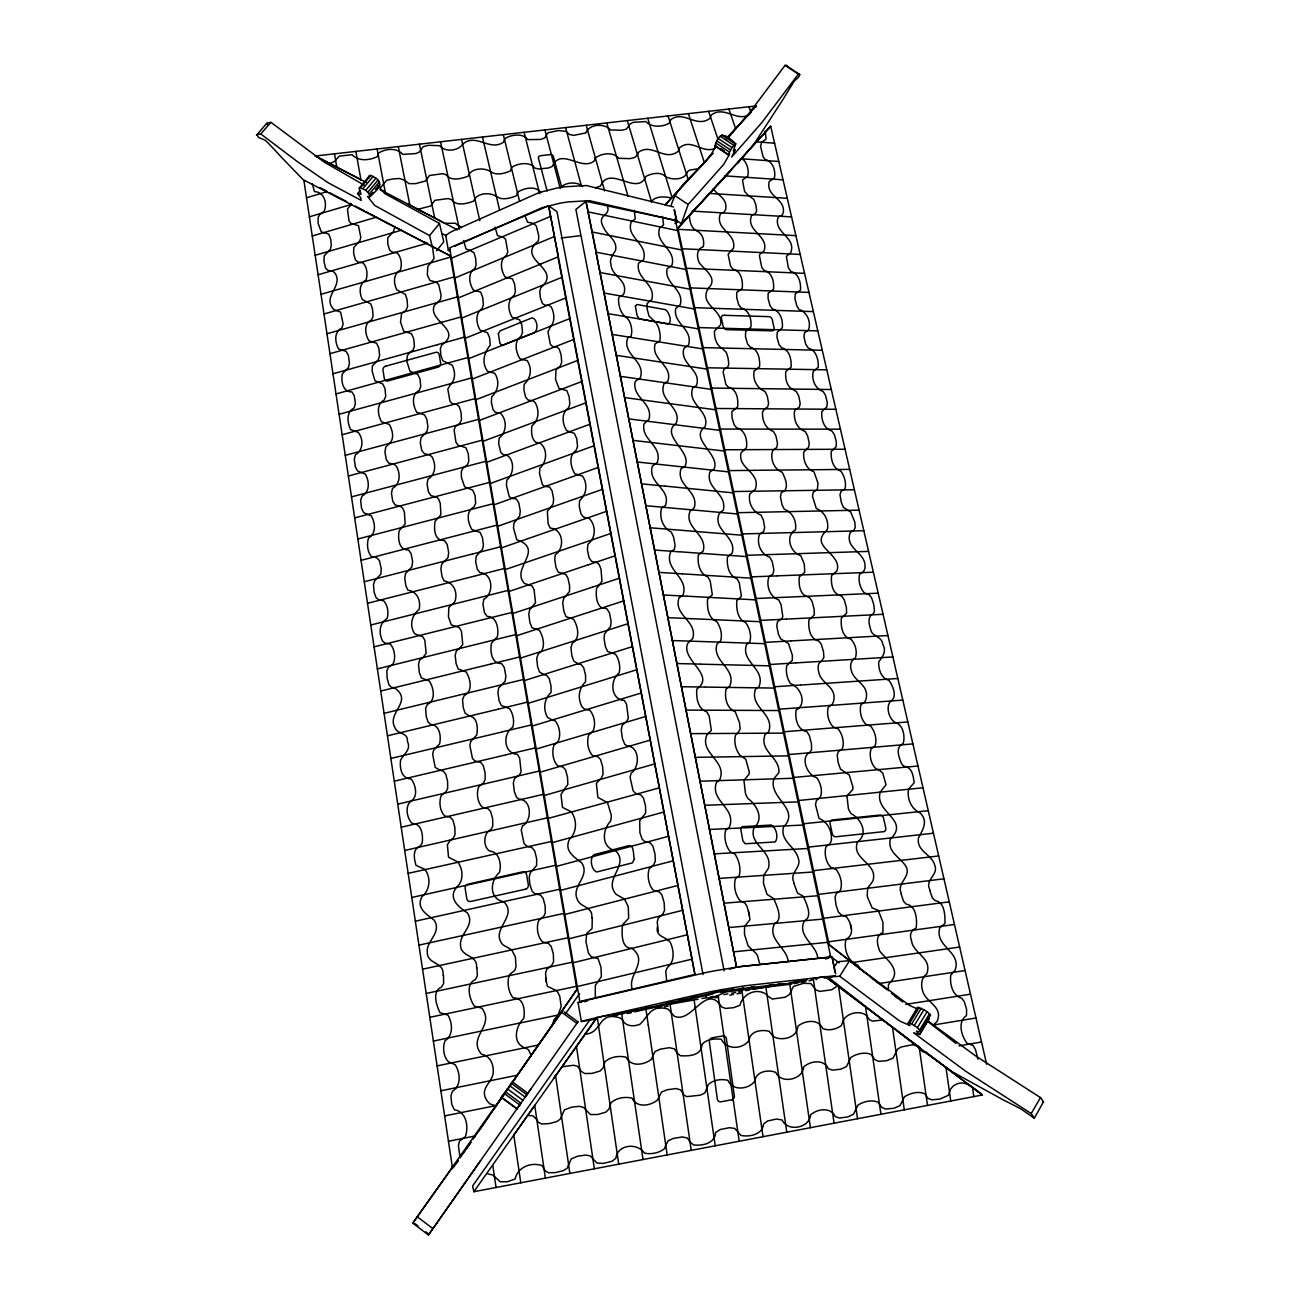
<?xml version="1.0" encoding="UTF-8"?>
<svg xmlns="http://www.w3.org/2000/svg" width="1300" height="1300" viewBox="0 0 1300 1300"><rect width="100%" height="100%" fill="white"/><g stroke="black" fill="none" stroke-linecap="round" stroke-linejoin="round"><path stroke-width="1.5" d="M924.17 1051.651L952.494 1071.931L1003.048 1099.8A237.64 40.333 32.2 0 1 1020.906 1108.916L1034.345 1118.227L1043.543 1101.701L1040.455 1097.557L975.374 1055.746L927.745 1020.792M689.406 215.361C689.634 221.227 691.048 228.572 697.044 231.059C702.731 233.529 704.697 241.215 703.235 246.74C696.508 249.08 696.524 256.506 699.124 262.551C704.291 269.799 718.933 278.281 708.11 288.551C698.49 305.451 723.678 309.27 720.574 324.87L714.48 331.094C714.122 337.431 716.235 344.955 721.923 348.416M369.005 177.645L369.59 175.549L370.858 175.435C384.589 181.48 380.786 187.249 369.769 196.787L367.477 196.479L374.692 205.465L429.552 235.592L432.575 247.877M440.863 1090.797L517.433 1075.181L552.793 1024.189L553.865 1019.947L557.472 1015.706M651.349 202.085C654.534 195.748 665.421 196.381 671.515 198.088L712.887 153.319M517.514 192.871L517.822 192.043C524.03 188.061 535.844 185.38 540.914 192.611M394.908 226.85L393.396 231.66L387.741 237.9L387.806 244.124L389.642 250.136L392.178 252.135L395.135 252.493M665.746 1145.154L664.495 1148.648C659.067 1153.068 651.219 1154.546 644.426 1153.132C637.406 1142.505 617.63 1144.244 615.875 1158.203L612.137 1161.225L603.476 1163.403L597.041 1163.078L590.265 1155.928L585.861 1155.066L577.736 1156.171L571.188 1158.95L567.076 1168.326L563.209 1170.666L555.457 1172.6L548.454 1172.746L545.269 1170.926L542.116 1165.645C531.148 1161.81 517.644 1167.091 515.141 1178.97L507.455 1181.716L500.207 1181.781L492.895 1175.086L487.435 1173.721M810.42 1127.701L796.526 1031.062L798.216 1025.944C805.334 1020.337 818.496 1018.664 822.689 1028.479C828.636 1031.128 836.225 1029.372 841.344 1025.602L843.424 1020.273M701.155 1048.629L702.244 1044.209C706.908 1038.96 714.805 1038.505 721.321 1039.301C726.391 1050.091 742.544 1049.555 749.109 1040.325M652.762 1055.795L651.56 1059.175C644.312 1065.057 630.744 1067.284 626.145 1057.209C619.125 1055.486 610.496 1056.737 605.053 1061.743L604.126 1064.05M517.514 192.904L516.327 195.796C510.429 198.218 501.849 200.72 496.372 196.349M604.142 1064.164L603.07 1067.983L599.999 1071.054L592.036 1073.41L584.724 1073.524L581.376 1071.476L577.639 1066.39L573.755 1065.253L563.192 1066.634L561.779 1067.072L553.946 1078.269A5.574 5.379 -49.3 0 0 554.938 1076.904A6.256 6.045 -49.3 0 0 555.441 1075.523L555.523 1075.344M749.109 1040.26C749.97 1030.932 761.898 1029.259 769.21 1031.339L772.947 1036.197M652.746 1055.73L655.233 1051.424L660.449 1049.116L669.386 1047.719L674.391 1048.84L677.105 1052.854M750.457 113.36L750.75 112.336L726.424 138.678M665.746 1145.105L668.249 1140.734L673.465 1138.394L682.419 1136.947L687.391 1138.053L690.04 1142.034M560.251 188.029C564.59 182.162 577.281 181.139 582.579 186.518M383.662 183.755L381.306 186.81L378.414 187.623M701.171 1048.694C697.954 1056.104 687.408 1056.104 680.436 1055.73L677.105 1052.903M637.488 154.716L638.56 152.197C651.999 142.529 664.365 161.915 678.096 151.418L679.64 147.729C691.762 137.751 702.244 154.18 715.114 148.33M671.288 205.091C678.161 180.781 705.445 169.097 715.601 146.218M796.559 1031.193C792.854 1038.765 779.626 1040.894 772.964 1036.263M674.716 219.196L681.395 223.714L688.139 204.49L723.71 164.401L729.024 155.188L729.56 154.131L728.309 154.846L714.87 145.86C719.42 132.324 723.629 132.161 735.751 143.812L733.298 150.898L735.296 149.549L731.673 157.024L761.914 122.476L798.753 73.645C802.084 76.521 793.504 79.983 792.577 83.834A194.984 30.534 -57.4 0 0 782.795 99.759L754.617 143.146L737.457 163.638M383.646 183.674L386.831 180.213L393.266 178.88L399.717 178.506L404.966 180.44M595.384 157.95L594.197 160.94C581.409 171.632 560.69 146.803 552.305 166.465L548.275 168.025L538.541 168.968L534.95 168.123L532.561 165.653M843.408 1020.159C847.226 1012.749 860.811 1009.986 866.856 1015.901M735.751 143.812L731.916 147.615L728.309 154.846M637.504 154.781L634.822 157.414L630.175 158.632L618.719 158.308C613.291 151.418 601.51 153.351 595.367 157.918M304.639 181.252L280.849 156.65A206.668 65.097 41.7 0 0 267.849 142.74L265.005 140.091L258.537 137.442L256.848 134.615L260.78 133.949L297.993 162.077L328.283 182.829L361.221 200.395L360.734 197.763L357.565 193.602L361.124 194.35L359.011 188.386L369.59 175.549M256.457 135.33L266.971 123.029L270.936 122.314L324.301 162.175L364.13 185.104M369.769 196.787L369.281 193.976L365.771 190.271L359.515 187.541M1034.345 1118.227L1031.225 1113.564L1040.455 1097.557M986.651 1064.278L770.705 126.263L694.801 209.414A5.671 4.306 43.6 0 1 694.2 210.064L692.169 211.12L791.57 216.905M1031.225 1113.564L966.03 1071.476L913.575 1032.785L919.799 1034.491L916.419 1031.209L920.936 1031.631L917.41 1027.65L927.062 1011.79L923.943 1009.678L917.524 1007.256L907.904 1023.441L910.016 1025.602L899.779 1021.053L839.751 976.267L827.938 977.031L893.896 1028.56M919.864 1029.632L929.484 1013.773L927.062 1011.79M920.888 1030.9L930.508 1015.04L929.484 1013.773M919.523 1034.475L928.996 1018.209M919.799 1034.491L929.321 1018.566M915.184 1013.074L917.101 1009.921M907.904 1023.441L909.61 1023.133L919.246 1007.321M909.61 1023.133L911.641 1024.026L921.278 1008.182M917.41 1027.65L914.29 1025.538L923.943 1009.678M837.639 985.79L831.691 989.771L819.796 991.396L816.01 990.031L810.956 983.58L803.449 983.304L793.439 986.424L789.49 994.435L785.265 997.197L772.151 999.066L767.569 995.93M839.751 976.267L849.534 960.667L909.366 1005.388L917.231 1008.865M517.952 339.137C514.459 344.971 516.523 352.983 519.724 358.524L522.291 359.548M834.356 966.826L837.574 961.724L849.534 960.667M431.86 1230.141L428.448 1235L412.783 1223.17L562.721 1010.701M517.384 1108.217L516.88 1108.932L501.312 1097.395L503.067 1094.86M564.249 1011.806L577.931 1021.833L576.875 1023.392L561.405 1012.034M503.961 1093.788L501.312 1097.395M516.88 1108.932L519.464 1105.244M456.186 1163.5L458.136 1160.672M552.793 1024.189L576.956 989.365L450.352 255.889L424.889 242.515A5.753 5.005 -41.2 0 1 424.011 242.092L365.852 211.624M453.733 1167.059L458.331 1160.413M464.1 1152.109L471.006 1142.148L466.619 1148.469M474.468 1137.159L491.741 1112.247M494.032 1108.932L576.956 989.365M565.776 1013.464L579.605 993.525M464.441 1151.589L460.102 1157.845L458.413 1145.836L459.42 1141.189L465.368 1136.59C468.861 1126.97 466.554 1111.5 454.317 1109.778L451.718 1104.171L450.938 1095.819L452.384 1091.334C461.549 1085.695 460.298 1072.825 455.227 1064.733L448.305 1061.71C443.365 1056.429 442.52 1047.54 444.957 1040.894C453.521 1035.271 452.579 1023.214 448.012 1015.154L440.017 1012.684C436.556 1005.696 431.616 991.347 441.512 987.041L443.641 983.483L443.479 974.967M473.119 1139.076L475.296 1135.956L448.451 1141.27M478.741 1130.984L489.109 1116.05M491.4 1112.735L496.015 1106.089A5.362 4.94 -84.8 0 0 495.527 1105.747L489.84 1103.862L487.077 1100.872C478.465 1087.71 493.188 1082.932 493.236 1071.704C493.626 1063.514 489.759 1055.746 481.52 1054.219C466.733 1037.01 495.462 1025.96 481.894 1008.215L474.37 1006.119C469.511 999.261 465.091 983.873 475.573 979.404L477.295 975.731L476.986 967.736M500.841 1099.118L496.421 1105.504L444.632 1115.904M503.051 1095.932L506.366 1091.155M508.593 1087.954L516.327 1076.79M527.231 1094.194L528.271 1092.715L525.753 1096.29L526.273 1095.559M428.448 1235L436.686 1223.267M527.589 1093.69L530.822 1089.043M436.962 1222.861L480.512 1160.689M577.931 1021.833L432.933 1228.614L417.202 1216.751M519.773 1104.805L518.846 1106.138L520.926 1103.196L505.212 1091.561M589.859 1019.85L472.615 1185.925L473.834 1191.726L982.329 1094.99L925.763 1052.074M513.776 1135.111L534.739 1105.406L545.399 1178.109M561.779 1067.072L597.285 1017.283L618.719 1164.166M473.834 1191.726L596.863 1017.347M453.05 1166.636L433.599 1193.871A253.662 1.82 -54.8 0 0 422.89 1208.837L412.783 1223.17M786.906 65.406L785.054 65.341L748.767 113.734L727.935 138.044M541.304 651.43C545.447 645.222 542.896 636.204 539.354 630.24L536.38 629.298M765.196 131.235L766.139 139.132L761.735 142.252L760.549 146.364L763.1 156.731L765.229 159.543C772.964 161.541 775.84 170.609 774.442 177.873L769.21 181.561C765.489 196.593 785.135 198.104 783.347 212.241L782.275 215.036L778.456 217.002L777.53 219.229C775.174 233.643 796.559 237.494 790.692 252.785L786.354 256.425L788.401 267.946L790.774 271.391C798.785 273.341 801.028 282.766 800.508 290.046L795.324 293.914L794.918 298.301L796.689 305.581L798.947 309.384C807.219 312.016 811.379 322.189 808.47 330.086L804.554 332.67L803.936 336.716L805.691 344.159L808.242 347.994C816.433 350.236 818.529 359.759 818.301 367.201L813.231 371.459C811.379 379.454 815.035 388.781 823.128 391.495L825.5 395.314L827.271 402.496L826.865 406.851L821.811 411.58C821.145 419.185 823.648 428.724 831.854 430.983L834.373 434.541L836.355 441.902L836.16 446.696L831.22 451.49C830.684 459.079 832.796 468.666 840.921 471.136C844.383 476.141 846.592 482.95 844.967 488.946L841.149 491.335L839.995 494.585L841.214 502.093L843.375 507.293L850.671 511.973L854.864 522.194L855.221 527.556L854.019 530.059L850.2 532.626C844.057 549.803 868.14 552.337 864.711 569.124L863.46 571.675L859.609 574.064C858.049 580.336 859.95 587.844 864.142 592.735L869.083 594.701L871.504 597.594L873.73 604.386L874.494 610.886L873.405 613.762C867.36 615.875 868.806 623.984 870.48 628.664C871.211 636.805 882.131 636.106 882.765 644.183C887.023 651.592 882.359 656.776 878.686 661.992C878.524 669.484 880.994 678.226 888.956 680.355C892.791 685.587 897.796 697.076 890.581 701.317C885.414 706.794 889.005 719.209 895.456 722.621C903.467 724.929 905.255 736.71 903.159 743.584C894.985 747.029 898.852 757.461 901.583 763.587A5.606 4.501 62 0 0 905.125 766.577C912.454 767.78 913.299 776.766 914.209 782.746L909.057 788.548M674.879 223.632L677.121 222.219L674.44 209.446M436.475 250.803L443.788 241.8L439.465 223.454L384.654 193.505L378.089 185.445M429.552 235.592L439.465 223.454M766.967 994.792C756.714 987.155 742.788 993.769 739.928 1005.29L733.428 1007.711L725.514 1008.426L721.581 1006.915C705.884 981.971 691.957 1024.465 674.212 1016.145L667.989 1009.028C650.374 1004.283 648.7 1016.324 639.941 1024.27C633.669 1026.854 625.43 1026.561 622.31 1019.671A7.524 7.264 -53.8 0 0 619.418 1017.786C597.903 1011.01 602.144 1033.061 585.796 1034.053A33.93 32.906 -52 0 1 585.033 1034.15M365.771 190.271L375.846 178.246M367.868 192.189L377.926 180.164M369.281 193.976L379.34 181.968M369.102 196.836L372.856 192.351M375.375 189.345L379.795 184.795M751.156 110.744L752.099 109.622M360.783 187.444L370.858 175.435M357.565 193.602L360.197 190.434M363.09 188.451L373.181 176.426M694.883 209.284L677.934 228.134L829.173 944.759L866.629 973.911M550.501 326.625L547.966 332.004L550.306 344.191L552.467 346.466L557.164 347.1L559.309 349.261L561.145 355.095L561.697 362.456L560.17 366.048L555.994 370.029L555.539 379.486L559.065 388.473L566.784 390.601L569.075 396.451L569.855 403.829L568.701 407.729C561.015 412.799 562.136 423.556 566.637 430.625L574.356 433.404L576.712 438.571L577.558 446.501L576.014 450.515C568.1 455.552 570.765 467.041 574.779 473.736L582.53 476.076C587.974 484.185 586.69 494.39 579.605 500.598L579.231 506.269L581.035 513.988L583.635 517.173L589.144 518.342C596.131 525.249 596.148 538.119 587.99 544.131L587.372 549.608L589.079 557.814L591.663 561.405L597.122 562.64L599.17 564.558L600.99 569.059L601.981 581.376L596.521 588.477C595.904 594.88 596.034 602.989 601.136 607.587L606.726 608.644L609.391 612.658L611.097 621.173L610.594 626.486L604.565 633.831L604.061 638.836L605.426 646.734L607.62 651.414L615.566 654.306C619.158 659.636 620.669 666.77 619.092 673.043C609.489 680.209 610.821 700.017 624.309 700.408L626.551 704.291L628.306 718.201L626.795 721.289L622.229 725.238L621.221 729.901L622.44 738.579L624.731 744.266L627.347 746.038C639.73 746.574 640.136 767.374 631.053 773.24L630.094 777.4L633.133 790.92L635.57 793.325L641.03 795.031L643.565 798.379L645.58 806.211L645.645 813.004L639.697 820.788L639.909 832.731L642.102 839.053L644.686 841.506L650.293 842.92L652.876 846.17L654.989 853.938L655.314 861.104L653.754 864.711L649.171 868.774C647.091 875.842 648.359 884.926 653.494 890.403L659.149 891.8L661.863 894.79L664.121 902.492L664.56 910.325L662.886 914.03L658.271 918.06L657.231 922.123L658.255 931.222M260.78 133.949L270.936 122.314M351.39 204.441L350.074 203.352M763.295 134.648L770.705 126.263L677.609 228.735M550.826 326.511C555.23 321.181 554.352 312.975 551.33 307.174L549.347 305.451L544.992 305.11L542.474 303.55L540.426 298.22L539.744 291.314L540.898 287.527C563.517 268.255 514.751 259.967 538.46 240.776L538.785 235.999L536.315 226.054L533.666 223.486L527.605 222.186L525.168 216.336M730.714 170.999L681.395 223.714M518.05 339.105L521.008 336.213L522.535 332.361L521.788 324.773L519.577 319.8L512.2 317.346C507.991 310.602 506.821 300.186 514.247 295.327L515.401 291.525L514.686 284.408L512.541 278.915L505.18 277.062C501.085 270.936 498.859 259.935 506.382 255.45L507.812 251.956L505.619 239.428L503.604 237.396L497.543 235.641L495.007 227.11M665.226 204.799L712.839 153.14M726.44 138.385L756.372 105.918L315.331 156L366.275 182.471M665.34 204.782L671.613 197.99M755.332 107.38L756.47 106.161M563.826 789.88L560.999 794.739L562.477 807.349L570.765 811.558A2.242 1.934 -80.7 0 1 571.22 811.785C577.346 819.878 576.956 832.423 569.384 839.459C563.81 851.208 574.616 857.171 581.766 862.94C590.59 876.362 571.155 886.015 577.233 899.194C579.719 907.335 592.296 906.327 591.858 916.305A16.656 14.414 -85.9 0 1 591.939 918.028M890.744 981.776C901.729 969.849 886.275 959.449 879.791 951.178C877.175 944.694 875.062 935.35 882.895 932.604L882.96 922.366L878.475 910.812A5.054 4.128 67.5 0 0 877.403 909.984L872.17 907.952L867.929 898.202A18.541 15.113 66.7 0 1 867.23 895.928L867.653 888.29L872.934 880.929A14.381 11.781 66 0 0 873.291 873.048C870.236 861.429 851.727 856.635 857.577 841.815C868.822 833.625 861.104 818.756 851.11 813.654A18.915 15.421 63.2 0 1 848.396 808.665L846.95 795.974L852.767 789.506L852.995 787.312L849.274 774.979L840.45 769.096L838.077 762.255L837.2 754.991L838.354 751.644L840.58 750.1M450.694 384.053L447.817 389.058L449.93 401.148L452.156 403.553L457.129 404.592L459.339 406.884L461.11 412.717L461.468 419.933L459.729 423.312L455.195 426.823L454.122 430.105L455.926 442.146L457.876 445.087L465.985 447.801L468.244 453.7L468.845 460.948L467.496 464.652L462.849 468.325L461.354 471.429L461.386 477.36L464.62 486.817L472.712 490.149L475.036 495.365L475.702 503.181L473.948 506.968C465.433 511.144 467.902 523.023 471.933 529.555L480.074 532.399L482.43 537.534L483.405 544.814L482.674 549.039L476.223 556.156L475.67 561.681L477.327 569.335L479.976 572.634C492.976 573.267 494.325 593.694 483.779 599.3L482.966 604.614L484.526 612.739L487.142 616.411C497.152 616.574 498.712 628.778 497.445 636.594L491.465 643.207C489.905 651.008 491.351 663.91 501.637 663.553L504.319 667.631L505.863 676.065L505.18 681.216L498.599 688.09L497.916 692.981L499.119 700.781L501.312 705.477L509.584 708.727C513.142 713.976 514.637 721.142 512.753 727.253C502.19 733.817 503.799 753.837 517.449 754.325L519.675 758.241L521.121 771.94L519.431 774.898L514.524 778.586L513.321 783.104L514.345 791.684L516.587 797.371L519.285 799.191C531.863 799.776 532.334 820.755 522.389 826.069L521.251 830.115L524.062 843.505L526.549 845.943L532.236 847.827L534.804 851.191L536.705 858.943L536.559 865.605L530.091 873.064L529.181 877.321L529.961 884.812L532.074 891.101L534.722 893.587L540.572 895.148L543.189 898.414L545.171 906.1L545.301 913.153L543.579 916.646L538.655 920.53C536.201 927.404 537.387 936.569 542.555 941.915L548.454 943.426L551.2 946.416L553.345 954.054L553.572 961.756L551.72 965.38L546.764 969.248L545.545 973.229L546.374 982.215M557.863 1015.381L561.21 1006.655L559.764 996.19L557.001 990.876L547.381 986.31L545.594 977.941M541.174 651.462L538.135 654.144L536.705 658.304L537.55 666.477L539.467 671.856L543.611 674.538M450.515 839.995L447.379 844.691L448.549 857.236L457.291 861.689A2.226 2.064 -69.2 0 1 457.779 861.932C463.174 869.05 464.035 881.498 456.365 887.429C447.606 898.625 459.274 907.562 467.448 912.958C475.556 925.6 459.014 933.644 460.574 945.474C460.688 956.751 476.824 954.947 476.58 966.127A16.608 15.389 -76 0 1 476.629 967.85M451.035 383.971C455.926 379.161 455.13 370.809 452.156 365.17L442.878 360.831L440.863 355.436L440.343 348.644L441.691 345.053C463.743 329.794 427.082 321.165 434.411 305.451L440.554 299.341L441.041 294.726L438.734 284.814L436.02 282.035L429.991 280.507L427.326 275.015L427.781 266.565L434.021 258.554L432.445 246.48M714.87 145.86L715.861 145.226M389.577 443.381C394.696 438.49 392.454 429.845 389.301 424.434L381.534 421.785C377.845 415.22 375.96 404.072 384.166 400.091L385.743 396.142L384.963 388.456L382.688 383.906L375.034 380.868L372.141 371.215L372.385 365.934L378.446 359.515L379.632 355.582L378.869 348.205L376.675 343.281L368.973 340.876C365.024 334.555 363.382 323.456 371.621 319.849L373.067 316.209L372.499 308.977L370.809 303.989L366.811 301.779M784.648 490.799C788.661 485.501 784.826 477.571 782.226 472.274C773.711 469.17 769.762 458.477 772.817 450.223L776.783 447.493L777.514 443.495L775.938 435.906L773.5 431.486C765.294 428.805 761.946 420.079 762.58 411.873L764.628 408.817M821.405 661.326L823.891 657.426L823.534 651.885L821.308 644.199L818.61 640.949C809.51 639.113 808.096 627.315 809.006 619.726L811.168 617.874M345.264 455.341L424.856 433.859L427.229 430.852L427.879 426.644L426.904 419.591L424.596 414.944L416.731 412.295C412.977 405.811 410.881 394.534 419.136 390.553L420.761 386.701L420.014 379.064L417.755 374.351L409.988 371.312L406.998 361.855L407.127 356.428L408.623 353.567L413.173 349.928L414.408 346.109L413.692 338.829L411.499 333.694L403.699 331.256L400.514 322.124L401.57 313.658L406.055 310.196L407.582 306.702L407.079 299.585L405.389 294.385L396.841 289.9C393.51 283.303 392.957 274.105 400.335 270.221C402.188 264.68 401.375 257.498 397.377 253.078L395.233 252.46M670.605 266.467L671.872 265.411C676.812 249.259 654.258 243.636 659.653 227.857L661.05 227.126M890.597 981.792L888.469 984.717L888.241 990.73M748.475 643.126L749.694 642.135C751.871 635.749 749.613 627.949 745.712 622.619L742.56 620.929M737.75 733.379L740.139 729.04L739.472 722.54L735.296 711.847C726.586 708.435 724.36 697.32 726.034 688.967L729.658 686.367C737.181 668.281 711.327 661.554 717.064 643.939L719.128 642.119M840.71 750.1L842.432 748.702C844.545 742.202 842.351 734.289 838.24 728.959L833.089 726.781C828.327 721.874 826.475 713.668 828.311 707.119L832.374 704.21L833.56 701.301C836.908 687.278 822.575 684.19 819.163 673.985C818.285 669.906 816.53 663.634 821.324 661.342M563.924 789.847L567.84 784.501L567.531 777.14L565.484 769.795L562.965 767.016L557.619 765.798C552.825 760.63 551.834 752.066 553.8 745.452L558.155 741.374C561.129 734.955 559.553 726.229 555.149 720.801L552.207 720.005M719.209 642.119L720.476 641.128C722.767 634.709 720.476 626.779 716.56 621.384C707.947 618.247 707.054 606.905 707.574 599.105L712.319 594.734L710.239 581.149L708.029 577.119C699.53 573.788 697.369 563.517 698.279 555.149L703.202 550.972C707.769 534.105 683.166 527.621 690.235 510.819L691.925 509.86M424.743 433.891L420.956 437.791L420.29 442.991L421.785 450.401L424.288 453.668L429.91 455.065L432.039 456.95C436.215 464.523 435.793 474.468 427.96 479.148L427.066 484.152L428.448 491.969L430.918 495.625L436.459 497.071L438.506 498.907L440.229 503.116L440.911 514.784L435.077 521.251C434.151 527.329 433.81 536.608 440.034 539.89M389.447 443.414L385.71 447.184L384.946 452.221L386.327 459.68L388.781 463.093L394.387 464.506L396.484 466.326C400.595 473.801 400.384 483.892 392.47 488.459L391.479 493.317L392.746 501.15L395.135 504.952L400.676 506.431L402.724 508.186L404.43 512.298L405.113 524.03L399.295 530.497C397.589 537.712 398.613 550.582 408.558 549.965L411.141 553.621L412.604 561.681L411.954 566.784L405.551 573.511L404.771 578.11L405.795 585.553L407.81 590.135C417.056 591.37 421.086 600.503 419.136 609.31C411.905 615.339 408.931 625.121 414.765 633.864L422.711 636.675L424.856 640.283L426.156 653.51L422.841 657.605M665.113 382.769L664.154 383.5C657.183 400.173 682.256 407.176 676.211 423.247C659.279 435.386 693.355 452.091 684.726 466.602L680.989 468.699C675.675 485.664 698.75 490.571 694.346 507.52L691.99 509.876M748.361 643.126L746.379 644.914C740.756 662.317 766.204 669.012 758.908 686.822L757.364 687.846M459.485 648.538L462.751 644.524L461.468 631.345L459.323 627.624L451.311 624.861L448.451 616.915L448.809 607.539L454.724 601.949C458.234 592.914 453.879 582.286 444.096 580.986L442.016 576.501L440.911 569.026L441.626 564.33L448.029 557.57L448.679 552.533L447.216 544.472L444.632 540.702L440.148 539.858M351.098 204.523L347.441 209.17L349.001 220.821L350.854 223.324L358.475 225.713L360.831 237.461L359.824 240.857L353.746 247.553L353.632 253.516L355.371 259.789L357.858 261.966L363.041 262.892C367.185 267.183 367.803 274.398 366.096 279.939C358.865 283.871 359.092 292.825 362.342 299.52L366.714 301.811M449.832 248.999L448.289 250.25L450.223 250.916M450.645 839.962L453.18 838.224L455.016 834.746L454.886 827.401L452.92 820.105L450.304 817.294L444.616 815.88C439.79 810.745 438.799 802.019 441.236 795.551L446.03 791.7L447.688 788.288L447.606 781.462L445.786 774.247L443.365 771.209L440.375 770.315M757.315 687.846L755.398 689.374C749.352 707.606 775.222 713.651 768.609 731.997L765.066 734.597C758.842 751.611 780.081 756.811 778.928 772.671L774.199 778.245A2.21 1.544 67.9 0 0 773.939 778.602C767.666 798.119 801.255 808.844 783.477 827.158C779.919 841.068 795.356 846.69 798.233 858.13C802.003 867.392 789.604 872.56 793.617 881.676A16.364 11.391 70.7 0 0 794.121 883.301M454.87 278.005L554.45 236.519M459.29 648.586L456.3 651.04L455.163 655.395L456.105 663.553L458.234 668.98L466.131 671.954C470.438 678.665 473.249 691.34 464.214 695.533L462.556 699.562L463.255 707.688L465.14 713.148L469.511 716.072M783.526 733.119L737.636 733.379L735.637 734.776C733.655 741.585 735.605 750.1 740.171 755.511L745.778 759.233L749.288 772.005L749.092 774.199L743.941 780.293L745.404 793.26A19.386 13.666 68 0 0 747.906 798.509C756.73 804.733 764.416 819.016 754.081 827.531C748.881 842.042 765.798 848.396 768.625 860.291A14.771 10.498 70.1 0 1 768.414 868.27L763.75 875.371L763.474 883.139A19.012 13.406 70.7 0 0 764.124 885.495L767.049 894.4L772.72 897.991A5.216 3.705 71.3 0 1 773.939 899.145C776.685 905.515 783.494 919.799 774.8 923.309C766.789 938.031 785.054 946.936 787.816 959.221A23.595 16.754 73.1 0 1 788.239 961.496M740.561 289.803L742.202 288.275C743.129 281.158 741.227 270.952 733.038 269.165L730.584 266.24L728.114 254.248L733.509 248.186C736.613 232.863 714.561 229.661 720.363 213.915L724.262 211.9L725.628 209.479C727.886 198.656 717.957 195.65 713.294 188.841M422.744 657.637L419.689 660.043L418.503 664.316L419.331 672.409L421.427 677.934L429.26 680.924C433.599 687.57 436.329 700.278 427.326 704.454L425.62 708.419L426.221 716.495L428.074 722.02L430.446 724.327C439.823 724.929 441.366 736.483 439.562 743.925L433.566 750.262L432.656 754.309L435.224 767.406L440.229 770.347M749.694 114.351C736.629 122.688 724.506 104.975 711.262 115.082L709.93 118.381C696.475 128.586 683.816 109.817 670.816 119.616L669.256 123.224C661.976 127.237 651.901 127.66 645.726 121.55L633.262 122.314L630.175 123.971L626.421 129.09L621.822 130.26L610.496 129.935C604.711 122.899 588.981 123.923 585.861 132.925L573.739 135.379L569.53 134.501L565.825 131.381L558.61 130.536L547.95 132.763L544.733 137.946L540.54 139.457L527.962 139.604L525.314 137.02M806.309 980.866L798.492 982.15M764.725 408.817L767.699 406.949L768.592 403.309L767.26 396.061L764.936 391.414C756.876 388.18 752.538 379.73 754.114 371.036L759.558 366.714C760.175 359.434 758.436 349.131 750.133 347.035L747.5 343.85L745.469 336.554L745.664 331.646L750.913 326.999C751.806 319.345 749.141 310.001 740.967 307.824L738.644 304.558L736.71 297.602L736.726 292.305L740.48 289.803M811.249 617.858L814.304 614.851L814.141 609.261L812.11 601.494L809.721 597.789L806.471 596.31M784.55 490.799L781.219 492.716L780.439 496.86L782.031 504.709L784.29 509.21C792.594 512.379 796.77 520.959 795.486 529.864C784.875 535.697 790.156 552.679 800.8 555.636L804.31 564.2L804.733 572.293L799.273 576.972C798.655 583.538 799.37 593.385 806.309 596.326M456.316 245.586L455.65 245.895A63.326 28.616 -9.7 0 0 454.968 246.22M457.714 244.953L542.133 207.691L559.829 203.222A248.04 104.601 -10.7 0 1 567.905 201.923L589.404 200.671L672.311 219.716L677.121 222.219M658.45 341.819L660.043 340.275C660.546 333.873 659.425 326.332 654.826 321.523M550.615 216.369L451.441 258.213M541.255 263.803L539.793 264.404M458.315 297.944L558.285 256.799L548.616 205.774L449.637 247.796L579.832 1001.504L694.915 974.431L548.616 205.774L556.969 211.705L703.056 974.529M665.178 382.769L667.778 381.404C673.53 365.349 650.634 360.181 655.119 343.915L658.385 341.803M461.793 318.061L562.201 277.225M465.27 338.26L566.117 297.798M468.796 358.605L570.05 318.5M557.928 256.929L694.915 974.431M472.323 379.064L574.015 339.349M578.012 360.311L475.898 399.717M661.18 227.159L663.553 224.9L662.545 216.434M479.473 420.42L582.026 381.42M483.08 441.301L586.072 402.724M486.704 462.345L590.151 424.125M835.721 973.911L832.146 957.255L834.909 972.205M490.36 483.47L594.262 445.689M494.049 504.823L598.39 467.382M497.754 526.256L575.803 498.68M576.046 498.648L602.55 489.288M501.491 547.852L579.881 520.601M580.109 520.52L606.726 511.257M330.46 163.296L334.652 161.395L339.186 156.162L352.089 154.684C358.54 161.623 369.411 160.469 377.309 156.618L378.674 153.01C385.791 148.444 396.971 147.485 402.789 154.407L415.789 153.562L419.185 152.197L423.036 146.803L428.22 145.308L439.66 145.681C444.925 152.457 458.25 151.109 462.637 144.219C475.995 132.454 489.434 151.71 503.392 142.269L504.904 138.612C510.477 135.054 519.383 133.575 525.314 136.987M505.245 569.579L583.944 542.653M584.236 542.555L610.951 533.406M595.741 1019.167L581.36 1021.524L578.045 1002.56L583.115 1001.146A70.947 6.175 -10.6 0 1 586.755 1000.252L707.655 972.156A275.827 22.246 -10.8 0 1 716.722 970.466L740.464 966.55L826.459 957.58M509.015 591.467L588.071 564.85M588.396 564.785L615.209 555.75M512.834 613.503L592.215 587.21M592.556 587.113L619.466 578.191M516.669 635.733L596.359 609.781M596.765 609.668L623.789 600.876M581.36 1021.524L586.398 1020.094A71.142 5.541 -10.7 0 1 590.038 1019.216L711.376 991.542A276.526 19.955 -10.8 0 1 720.476 989.852L744.266 985.855L835.153 975.699M520.52 658.076L600.551 632.466M600.974 632.336L628.128 623.642M524.42 680.582L604.76 655.33M605.264 655.168L632.499 646.604M609.538 678.161L636.886 669.711M528.336 703.267L609.001 678.356M532.269 726.034L613.291 701.48M613.86 701.301L641.322 692.981M729.446 969.182L736.548 967.054L830.716 956.914L675.48 220.399L585.975 201.321L575.884 209.446L724.116 970.791M306.507 197.763L327.47 191.539M536.234 749.044L645.775 716.446M635.131 1010.766L631.735 1011.579A22.133 1.788 -10.6 0 1 630.24 1011.888L621.53 1013.529L623.139 1013.48M309.368 216.824L351.634 204.36M312.26 235.982L376.447 217.181M315.169 255.304L401.359 230.23M540.231 772.168L650.276 740.09M641.842 1009.239L641.794 1009.255A21.011 1.706 -10.7 0 0 643.451 1008.898L645.288 1008.475A29.835 2.421 -10.7 0 0 646.717 1008.101L644.54 1008.296L653.38 1006.574A16.348 1.333 -10.7 0 0 654.696 1006.33L664.544 1004.006A23.449 1.917 -10.7 0 0 665.909 1003.73L669.63 1002.852M825.337 958.474L830.716 956.914M318.094 274.755L426.546 243.393M725.075 990.746L733.655 989.3L730.73 990.08M321.035 294.32L450.775 257.043M544.261 795.47L654.81 763.88M323.993 313.983L454.204 276.884M441.253 322.449L461.045 316.908M327.015 333.743L457.649 296.822M329.956 353.681L441.789 322.303M548.226 818.399L659.376 787.849M437.174 344.727L464.604 337.09M332.995 373.783L437.32 344.727M669.484 1002.901L667.371 1003.031L676.325 1001.292A20.881 1.706 -10.8 0 0 677.739 1001L679.738 1000.529A27.008 2.21 -10.7 0 0 681.07 1000.171L678.616 1000.399L687.635 998.66A27.332 2.259 -10.8 0 0 689.065 998.351L690.69 997.994A16.754 1.381 -10.8 0 0 692.705 997.523L691.226 997.539L700.115 995.816A23.254 1.917 -10.8 0 0 701.87 995.443L711.961 993.086A20.361 1.69 -10.8 0 0 713.472 992.745L715.358 992.306A27.609 2.291 -10.8 0 0 716.901 991.9C709.183 992.615 730.129 988.975 720.98 991.201A28.275 2.324 -10.9 0 0 722.15 991.12L723.775 990.925A20.508 1.69 -10.9 0 0 725.043 990.746M883.025 1019.931L872.674 1021.101L869.538 1019.785L866.889 1016.031M336.017 393.949L468.114 357.451M339.072 414.277L471.64 377.926M552.403 842.595L663.975 811.996M634.904 1010.831L632.97 1010.929L641.761 1009.255M342.16 434.72L475.199 398.548M424.856 433.859L478.79 419.266M348.368 476.027L482.381 440.131M556.514 866.352L668.574 836.29M351.504 496.876L486.021 461.207M623.447 1013.48L617.37 1014.682M670.378 266.5L667.062 268.743C664.072 284.18 684.401 288.892 680.274 304.688L675.659 308.636C672.929 323.716 693.16 328.933 688.594 344.906L683.816 348.53C679.591 364.569 702 369.72 696.442 385.548L692.9 387.627C686.286 403.991 710.71 411.19 704.974 426.904C688.366 438.652 722.069 455.601 713.586 469.739L709.946 471.819C704.844 488.556 727.512 493.431 723.271 510.152L719.306 513.419C711.994 530.53 736.84 535.974 732.209 553.036L727.431 557.196C726.668 565.386 728.634 575.689 737.1 578.906L739.294 582.887L741.423 596.31L736.808 600.616C736.255 607.474 737.214 615.956 742.446 620.913M354.673 517.904L489.677 482.349M560.658 890.337L673.254 860.795M357.841 538.996L493.35 503.669M361.059 560.349L497.055 525.102M364.276 581.75L472.274 554.028M472.517 553.995L500.793 546.731M564.817 914.469L677.95 885.446M367.526 603.314L475.914 575.738M476.157 575.673L504.546 568.441M370.793 625.008L479.538 597.594M479.846 597.496L508.316 590.33M374.075 646.847L483.243 619.58M483.6 619.515L512.135 612.398M569.026 938.779L682.679 910.309M377.374 668.866L486.964 641.729M487.305 641.631L515.954 634.546M380.721 691.048L490.652 664.072M491.091 663.991L519.821 656.939M573.154 962.731L687.342 934.798M384.069 713.342L494.406 686.53M494.861 686.433L523.705 679.429M612.82 1015.934L616.85 1014.764M387.449 735.816L498.16 709.183M498.696 709.053L527.621 702.081M577.281 986.554L691.974 959.156M390.861 758.452L501.962 731.997M502.531 731.803L531.554 724.896M394.387 781.17L505.798 754.894M506.399 754.715L535.519 747.841M539.516 770.997L397.735 804.148M401.213 827.222L543.53 794.316M404.706 850.476L547.592 817.781M614.331 1015.3L616.379 1014.861M634.758 1011.855L712.839 993.964M408.151 873.356L551.671 841.425M411.775 897.487L555.783 865.248M415.35 921.196L559.926 889.184M418.941 945.133L564.102 913.364M812.012 980.2L808.974 980.866M422.565 969.199L568.295 937.658M426.221 993.444L572.52 962.146M429.812 1017.331L576.68 986.278M595.433 187.817L600.519 185.981C609.846 164.157 636.951 197.161 645.954 176.377C651.625 173.388 660.806 171.34 665.697 176.751M433.387 1041.089L559.325 1014.764M437.109 1065.886L538.363 1044.989M828.165 958.327L826.816 958.604A16.185 1.43 -11.1 0 1 825.581 958.847M832.049 976.739L830.684 977.015A16.234 1.284 -11.1 0 1 827.808 977.568L824.33 978.185M452.286 1166.701L454.22 1166.311M599.154 1016.941L619.726 1013.252M640.526 1009.531L621.595 1012.928L643.012 1159.535M644.491 1008.816L648.472 1008.117M651.462 1007.581L662.61 1005.583M666.331 1004.916L698.084 999.229M702.033 998.514L706.03 997.799M709.995 997.084L713.96 996.385M716.495 995.93L718.104 995.638L739.196 1141.237M723.889 994.597L727.854 993.883M731.526 993.233L735.8 992.469M738.676 991.949L742.024 991.347M745.712 990.697L749.678 989.983M753.204 989.349L764.075 987.399M767.553 986.781L785.915 983.483M789.376 982.865L807.235 979.664M811.216 978.965L815.571 978.169M817.456 977.844L823.111 976.82M613.73 1015.934L617.597 1015.251M627.25 1013.513L631.117 1012.83M656.565 1008.264L660.433 1007.565M664.3 1006.866L668.168 1006.184M714.967 997.799L718.673 997.133M729.739 995.15L733.395 994.484M737.067 993.834L740.724 993.167M794.186 983.596L797.94 982.914M801.694 982.248L805.464 981.565M959.075 1045.866L981.516 1042.015M586.918 1001.292L584.773 1001.65M975.991 1017.981L932.458 1025.148L927.745 1021.491M905.775 1004.38L970.499 994.175M965.071 970.548L879.011 983.531L869.733 976.333M581.587 1002.17L578.094 1002.625M852.02 962.536L959.66 947.034M828.327 941.834L954.46 924.495M823.371 918.32L949.244 901.826M818.334 894.416L943.946 878.8M561.161 238.014L580.092 235.706M720.688 992.566L791.798 984.1M813.329 870.708L938.681 855.952M808.356 847.129L933.449 833.219M803.433 823.778L928.265 810.696M826.93 957.531L832.146 957.255M733.574 951.844L827.629 942.337M922.984 787.767L798.525 800.524M793.65 777.465L917.979 766.009M728.796 927.566L822.738 919.1M788.824 754.553L912.892 743.892M784.014 731.77L907.839 721.955M724.003 903.191L817.814 895.749M779.253 709.183L805.122 707.281M805.659 707.265L902.72 700.115M719.128 878.426L812.809 872.008M730.876 990.08L733.59 989.755A23.498 1.934 -10.9 0 0 735.166 989.528L743.827 988.033L741.406 988.796A17.03 1.397 -10.9 0 0 742.869 988.634L744.201 988.455A27.024 2.21 -11 0 0 745.842 988.211L754.455 986.716L751.416 987.545A27.43 2.226 -11 0 0 752.602 987.464L754.293 987.269A21.304 1.739 -11 0 0 755.365 987.123L763.896 986.131A22.571 1.836 -11 0 0 765.342 985.904L773.305 984.523L769.389 985.498L772.021 985.27A15.324 1.235 -11 0 0 773.029 985.124L781.381 983.726L778.082 984.571A26.845 2.145 -11.1 0 0 778.944 984.523L780.683 984.344A19.939 1.593 -11 0 0 781.576 984.23L788.288 983.531A23.481 1.885 -11.1 0 0 789.75 983.32L796.429 982.134L794.592 982.702A12.074 0.959 -11.1 0 0 795.941 982.54L796.997 982.394A16.315 1.3 -11.1 0 0 797.485 982.312M774.508 686.758L800.345 685.019M800.865 685.035L897.829 678.486M769.811 664.495L795.6 662.919M796.071 662.886L892.873 656.939M815.864 979.55L816.725 979.55M469.609 716.056C477.799 717.372 477.929 728.634 476.743 735.036L470.73 741.439L469.852 745.501L472.501 758.599L475.02 760.988L480.724 762.418L483.194 765.456L485.046 772.671L485.16 779.48L483.519 782.925L478.709 786.776C476.271 793.293 477.36 802.035 482.219 807.186L484.689 807.918M714.301 853.873L807.852 848.477M791.31 640.9L887.949 635.521M765.148 642.363L790.904 640.933M698.75 168.626L689.78 170.121L687.586 171.535C685.425 180.213 672.214 180.115 665.73 176.816M760.516 620.392L786.207 619.125M786.597 619.092L883.057 614.299M709.524 829.465L802.913 825.061M755.901 598.52L781.56 597.399M781.869 597.399L878.199 593.174M777.238 575.851L873.373 572.211M751.319 576.875L776.945 575.9M704.746 805.285L798.021 801.872M746.769 555.311L772.363 554.483M772.639 554.483L868.579 551.395M409.906 205.433L409.776 205.335A5.411 3.786 -2.6 0 0 409.029 204.653A4.826 3.364 -2.6 0 0 407.859 204.051L417.17 208.943L419.949 208.796L430.674 205.985L434.817 200.33L448.24 198.559L451.604 199.696C456.544 206.684 467.041 203.548 473.704 201.11C476.58 192.546 490.084 192.173 496.372 196.316M742.267 533.926L863.818 530.709M700.017 781.219L793.049 778.261M614.933 236.568L681.704 249.974M737.783 512.704L859.089 510.152M475.686 290.777L480.642 292.012L482.739 297.537L483.405 304.606L482.235 308.36C474.923 313.219 476.027 323.521 480.188 330.233L487.435 332.702L489.596 337.74L490.262 345.248C484.071 352.316 481.293 362.619 487.451 371.183L489.97 372.158M733.33 491.546L854.376 489.726M695.321 757.347L788.32 755.869M754.455 470.308L849.696 469.381M728.894 470.6L754.325 470.356M737.636 733.379L690.674 733.655M724.506 449.767L845.065 449.247M522.356 359.515L527.166 360.588C532.366 368.436 530.936 378.202 524.209 384.248L523.867 389.805L525.574 397.101L528.06 400.01L533.293 400.936L535.324 402.821C539.467 410.572 539.029 420.209 531.96 425.799C531.148 431.356 531.164 438.474 535.876 442.39L539.354 442.894M720.135 429.081L840.45 429.179M686.043 710.092L778.781 710.548M715.796 408.476L835.867 409.289M490.051 372.141L494.764 373.279C499.834 381.144 498.339 390.748 491.709 396.793L491.368 402.334L493.041 409.565L495.479 412.425L499.119 412.945M711.49 388.066L831.317 389.529M681.444 686.725L705.023 687.066M705.51 687.082L774.036 688.074M707.2 367.786L826.784 369.834M702.959 347.62L822.283 350.301M676.878 663.553L700.44 664.121M700.911 664.17L769.356 665.827M698.734 327.584L817.814 330.899M562.51 573.446L558.22 572.146L555.994 567.385L554.726 559.488L555.327 554.775C565.207 548.015 563.258 528.97 550.225 528.092L548.145 523.786L547.316 511.355L553.101 504.075L553.637 499.021L552.077 490.896L549.575 487.061L544.229 486.216L542.376 484.608L539.451 473.363L539.906 468.032C547.332 462.215 547.771 447.655 539.419 442.861M694.525 307.661L719.631 308.49M719.517 308.523L813.378 311.61M672.36 640.543L695.874 641.339M696.312 641.339L764.676 643.679M808.957 292.402L690.414 287.885M686.205 268.255L804.521 273.358M667.859 617.663L691.372 618.686M691.746 618.702L760.045 621.692M928.818 1016.145L930.508 1015.04M570.408 618.231L566.036 616.59L563.875 611.293L562.721 603.021L563.631 598.488L569.497 591.549L569.595 585.845L567.97 578.256L565.858 574.535L562.575 573.43M527.605 1115.497L532.87 1115.741L536.819 1119.625M682.094 248.739L800.215 254.443M677.983 229.32L795.892 235.641M663.39 594.977L686.871 596.229M687.229 596.212L755.446 599.852M536.283 629.33L531.992 627.689L529.88 622.408L528.775 614.201L529.701 609.716L535.535 602.794L534.056 589.55L531.976 585.878L524.469 583.472C510.9 569.01 542.003 551.883 520.65 541.19M312.227 183.576L314.47 191.588C324.35 191.977 327.584 203.418 324.074 211.445L319.67 214.614L318.142 217.523L318.126 223.356L321.262 231.839L328.77 234.114L330.769 239.428L331.289 245.7L330.363 249.259L324.269 255.759L323.944 261.332L325.52 267.963L327.941 270.433L333.092 271.342L335.091 273.293C343.72 286.52 321.116 296.969 334.165 309.774L340.632 312.162L343.135 324.009L341.868 328.039C333.808 331.744 334.848 342.339 338.618 349.017L346.141 351.374L348.433 355.55L349.456 363.171L348.481 367.526L342.371 373.766C340.892 381.046 342.615 392.048 351.877 391.934L354.266 395.704L355.387 403.488L354.104 407.973C345.946 412.1 347.214 422.711 350.707 429.683L358.248 432.38C363.724 439.205 363.334 450.223 355.42 454.854L354.299 459.29L355.306 466.83L357.581 470.974L365.316 474.094C369.379 481.049 370.142 491.823 362.034 496.064L360.652 500.289L361.498 508.089L363.724 512.704L371.345 515.889C375.245 522.892 376.512 533.536 368.55 538.021C366.632 544.034 367.283 551.704 371.426 556.644L376.756 557.781L379.421 560.609L381.192 568.279L380.916 574.031L374.595 580.889L373.474 584.935L374.124 592.166L375.976 597.512L378.365 599.576L383.776 600.86C387.855 605.491 388.765 612.658 387.14 618.524C379.064 623.22 378.609 633.197 382.606 641.046L385.092 643.11L390.455 644.199C394.68 649.383 395.915 657.702 393.152 663.829L388.359 667.355L386.831 670.962L387.156 678.308L389.009 684.889L391.43 687.31L395.184 687.846M709.215 193.391L787.296 198.299M658.954 572.374L682.419 573.852M682.695 573.869L750.864 578.142M394.404 687.765C414.261 701.626 385.466 712.628 395.379 728.536C398.092 734.484 408.298 732.387 407.387 741.39C411.613 750.067 403.309 753.951 400.562 760.289C399.523 768.17 401.586 778.83 411.109 778.992C415.659 784.615 418.486 796.819 410.898 801.206C404.511 806.325 407.014 818.269 412.1 823.469C421.704 823.387 423.183 834.763 422.224 842.303A5.817 5.379 -67.6 0 1 419.477 846.446C412.1 849.664 414.277 859.186 415.984 865.329L424.385 869.148A2.194 2.031 -69.5 0 1 425.019 869.505C431.129 877.727 430.007 890.224 421.964 896.691C415.659 908.521 427.131 914.452 434.265 920.286C442.26 932.929 425.734 940.891 427.294 952.721C427.343 963.95 443.398 962.211 443.089 973.359A16.575 15.259 -75.7 0 1 443.137 975.065M724.977 175.874L783.039 179.806M469.852 250.445L466.017 248.918L463.596 240.5M654.566 550.03L677.983 551.72M678.259 551.688L746.33 556.595M740.447 158.697L778.814 161.476M570.489 618.199L573.528 619.174C577.736 626.031 580.808 638.219 572.358 643.224L570.944 647.433L571.854 655.671L573.804 661.05L578.045 663.715M755.706 141.765L774.621 143.227M650.179 527.767L673.595 529.669M673.855 529.685L741.812 535.21M645.84 505.7L737.344 513.971M475.589 290.826L473.395 290.144C469.398 284.05 467.22 273.13 474.663 268.678L476.093 265.216L475.637 258.245L473.964 252.736L469.983 250.38M665.096 486.102L732.891 492.846M641.534 483.811L664.885 486.135M520.52 541.239L516.783 539.744L513.484 527.995L513.988 523.12L519.707 515.921L520.276 510.916L518.781 502.824L516.311 498.989L511.046 498.128L509.243 496.519L506.399 485.339L506.854 480.041C514.036 474.37 514.979 459.582 506.496 455.032M637.244 461.988L728.471 471.884M633.003 440.375L724.067 451.019M506.431 455.049L503.003 454.545L500.793 452.4L498.631 443.462L499.2 438.084C506.756 432.201 507.195 420.144 500.63 413.368L499.233 412.912M628.778 418.892L719.712 430.349M427.066 243.002L423.865 241.995M484.835 807.885L487.939 808.6L490.587 811.395L492.619 818.675L492.798 826.053L490.977 829.562C483.21 832.536 482.836 847.129 489.71 851.094C497.754 851.679 500.224 859.836 500.289 866.759A19.468 18.168 -69.7 0 1 499.346 872.495C489.921 880.783 488.8 898.901 503.782 901.778C516.23 913.981 497.933 925.048 499.265 937.398A14.755 13.829 -75 0 0 502.889 944.807L511.761 949.894L515.369 957.044A19.094 17.81 -76.4 0 1 515.531 959.465L516.035 966.599L514.865 970.352L509.925 974.236A5.184 4.843 -78.1 0 0 509.08 975.439C507.016 982.735 508.267 992.079 513.175 997.913C523.591 997.23 525.249 1010.002 523.786 1018.388C515.694 1025.928 511.956 1043.006 524.729 1047.8M624.585 397.572L715.374 409.76M620.409 376.334L711.067 389.35M616.265 355.306L706.81 369.086M612.17 334.425L702.553 348.887M608.075 313.658L698.327 328.868M596.326 252.216L585.975 201.321L736.548 967.054L596.05 252.168L685.815 269.49M604.029 293.02L694.135 308.945M612.804 255.385L611.471 255.141M599.983 272.512L689.959 289.185M578.126 663.699L581.344 664.706L583.733 667.891L585.585 675.35L585.569 681.785C578.76 688.334 577.314 698.1 582.059 706.81L584.496 709.069L589.875 710.271C594.392 715.683 596.001 724.474 593.044 730.957L588.64 735.069C586.625 741.747 587.714 750.376 592.572 755.592L598 756.795L600.567 759.558L602.68 766.886L603.054 774.345L601.429 777.936L596.391 783.413L597.886 797.42L607.506 802.604L611.293 815.311A19.63 17.144 -81 0 1 610.561 821.161C602.16 829.887 600.957 847.73 615.599 850.688C627.754 862.648 610.707 874.429 612.349 886.827A14.918 13.114 -84.8 0 0 615.989 894.221L624.504 899.161L628.128 906.327A19.24 16.819 -86 0 1 628.339 908.781L628.68 918.239L623.529 923.748A5.281 4.631 -87.2 0 0 622.586 925.291C621.465 932.604 621.319 949.033 631.8 948.269C648.456 960.586 629.184 973.586 631.719 986.895A23.79 20.898 89.5 0 0 632.19 989.186M552.142 720.021L547.462 717.356C542.864 708.744 544.164 698.945 551.005 692.526L551.054 686.108L549.25 678.681L546.894 675.529L543.741 674.505M926.169 1052.382L922.48 1051.684L917.556 1045.899L919.896 1047.654M592.02 231.953L615.079 236.6M588.071 211.868L677.609 230.588M978.266 1091.578C970.97 1086.296 963.56 1078.48 953.014 1086.215L950.414 1089.4L948.496 1095.266L939.851 1099.101L931.921 1099.849L928.086 1098.403L924.658 1093.69C918.206 1090.944 910.276 1093.154 904.54 1096.712L900.023 1105.65L893.847 1108.25L885.641 1109.062L881.741 1107.324L877.939 1102.189C871.536 1099.41 863.688 1101.506 857.984 1105.097L853.483 1114.246L847.876 1116.928L839.556 1118.033L835.25 1116.619C830.96 1106.852 817.261 1108.672 810.55 1114.945C809.803 1128.075 787.394 1132.284 782.161 1120.015L776.653 1119.024L767.666 1120.957L763.571 1124.013C762.548 1134.64 749.742 1137.126 741 1135.469L734.744 1128.432L729.381 1127.701L720.249 1129.505L715.585 1132.495C715.049 1143.382 702.715 1146.047 693.615 1144.926L690.089 1142.131M838.679 594.913L841.913 596.31L844.318 599.918L846.398 607.571L846.625 613.194L841.425 618.036C840.515 625.544 841.961 637.276 850.964 639.113C855.4 643.906 857.659 651.966 855.254 658.174C849.989 660.692 849.859 666.867 851.727 671.889C855.156 681.964 869.31 685.051 866.092 698.945L864.923 701.821L860.958 704.697C859.202 711.214 861.071 719.339 865.8 724.197L870.886 726.359C874.949 731.64 877.191 739.456 875.111 745.908L871.114 748.816C868.904 755.349 870.967 763.977 875.956 768.771L878.54 769.633M524.891 1047.767L528.45 1049.734L531.148 1055.372M446.534 235.918L442.114 233.626M838.581 594.913C831.724 591.971 830.928 582.173 831.561 575.64L836.908 570.96C842.936 553.898 808.892 546.796 826.117 531.066L827.548 528.938C828.734 520.065 824.492 511.712 816.303 508.511L812.467 496.177L813.28 492.148L817.31 489.661L818.025 483.275L814.011 471.868C805.967 469.04 803.14 460.184 803.676 452.14L808.616 447.281L809.234 443.186L807.56 435.646L805.106 431.405C796.933 428.837 793.78 419.981 794.349 411.938L795.405 409.744L799.403 407.095L800.199 403.341L798.753 396.126L796.429 391.658L792.155 389.058M461.565 227.662L455.325 223.275L445.689 223.291A29.916 21.255 -1.7 0 0 445.023 223.405L417.17 208.943M853.824 962.812L858.146 965.559L860.454 969.085M1042.454 1101.847L1043.526 1102.286M741.146 158.746L743.454 159.737C747.37 163.93 749.092 170.625 747.776 176.199L742.462 180.034L744.591 191.474L748.751 195.877M748.849 195.877L753.773 199.339L755.901 204.88L756.649 211.071L755.398 213.623L751.546 215.621C745.322 231.416 770.169 235.82 763.75 251.615L760.467 253.354L759.395 255.531L761.751 267.377L764.173 270.449C772.298 272.269 774.296 282.214 773.484 289.348L768.137 293.329L768.056 298.399L769.974 305.419L772.265 308.783C780.325 311.058 783.136 320.109 782.308 327.795L777.221 332.394L776.945 337.123L778.96 344.435L781.576 347.717C789.799 349.83 791.602 359.905 791.082 367.169L785.785 371.459C785.168 377.618 786.24 385.645 792.041 389.058M853.499 962.682C846.804 958.002 843.749 947.342 845.991 939.413C855.173 934.57 851.289 923.341 846.446 916.809L841.165 914.794L838.435 912.064L835.965 904.881L835.071 897.211L836.241 893.604L840.434 890.403C842.725 883.561 840.499 875.209 836.225 869.554L830.944 867.49C825.809 862.404 824.086 853.661 825.955 846.788L830.115 843.586L831.383 840.499C832.146 830.798 827.694 822.104 819.033 818.366L815.474 804.554L816.384 800.686L820.284 797.274C822.867 790.969 820.609 783.104 816.79 777.725C807.17 775.288 799.809 757.299 810.062 752.034L811.59 749.564L811.444 743.665L809.315 735.459L806.796 731.624C797.209 729.885 794.901 718.429 796.087 710.044C807.365 704.503 801.092 687.05 790.546 683.686C786.971 678.584 785.639 671.759 786.711 665.649L792.269 660.335L792.415 655.395L788.45 643.5L780.78 638.934L778.44 634.335L776.783 626.096L777.546 621.579L781.82 618.735L782.795 616.492L781.089 604.744L778.749 599.966C769.762 596.814 765.928 585.585 768.885 576.924L772.996 573.966L773.841 569.855L772.298 561.892L769.811 557.18C760.597 554.336 756.275 543.026 759.509 534.349L763.685 531.424L764.692 527.67L763.392 520.13L761.02 515.141C752.668 511.794 748.15 503.132 749.694 494.032L755.332 489.304C761.117 471.802 737.295 469.105 741.049 452.806L746.476 447.688C747.533 439.871 745.046 429.812 736.466 427.733L734.094 424.596L732.062 417.69L731.867 411.629L737.523 407.111C738.611 399.961 737.019 388.895 728.471 387.238L725.887 384.507L723.109 371.8L724.116 369.119L727.805 366.974L728.78 364.195L728.081 358.085L726.31 352.414L722.247 348.4M878.654 769.633L882.716 773.012L886.031 784.81L880.783 791.31A2.161 1.739 63 0 0 880.376 791.765C873.519 812.484 910.748 819.601 890.354 839.15C887.071 851.776 899.876 857.236 905.483 865.654C912.242 876.233 897.065 882.261 900.884 892.369A16.023 12.935 66.6 0 0 901.436 893.945M380.299 189.768L385.287 192.351L377.114 148.996M450.352 255.889L303.842 180.05L452.579 1168.716M315.331 156L360.912 179.692M380.152 189.686L457.567 229.921M320.255 187.752L326.527 191.035M329.534 192.611L346.71 201.597M355.436 206.164L364.114 210.714M911.641 1024.026L914.29 1025.538M673.562 206.96L586.43 185.543L564.964 186.761A247.488 106.048 -10.7 0 0 556.904 188.045L539.256 192.514L453.05 230.961A63.18 29.006 -9.7 0 0 449.946 232.537L445.721 235.349L448.386 250.607M786.939 66.04L799.988 74.653M785.054 65.341L798.168 74.002M721.679 134.94L735.134 143.926M720.233 136.338L733.72 145.34M718.429 138.612L731.916 147.615M716.901 140.904L730.389 149.906M715.764 142.935L729.235 151.954M720.899 148.59L724.246 150.832M715.195 145.811L728.634 154.781M674.586 195.357L688.139 204.49M654.745 321.523L649.058 316.144L647.059 308.783L647.043 303.582L651.804 299.618C656.077 283.595 635.359 278.915 638.528 263.266L643.484 259.919C648.602 243.555 625.625 237.9 631.215 221.943L635.229 218.985L634.27 210.356M625.544 316.956C620.262 312.683 618.345 305.224 618.556 298.659L619.499 296.579L622.7 295.279L624.097 293.248C627.721 279.581 611.878 276.624 611.033 264.794C609.066 259.382 612.788 254.881 615.42 250.721C618.15 240.549 607.214 235.706 603.883 228.118C595.709 213.72 610.561 217.181 607.604 206.456M585.715 1109.778L590.46 1114.539L597.529 1114.539L605.719 1112.215L608.985 1109.144L611 1102.822C616.379 1097.72 625.056 1096.469 632.092 1098.159C636.707 1108.25 650.39 1105.959 657.572 1099.946L661.472 1092.049L667.095 1089.774L676.016 1088.539L680.615 1089.871L683.995 1095.104L686.839 1096.648L700.359 1095.153L704.86 1092.975L708.37 1084.525C713.44 1079.731 721.321 1078.773 727.919 1080.3C732.436 1091.366 748.979 1089.579 754.959 1080.885C755.852 1071.379 768.722 1069.217 775.889 1072.484C780.91 1084.476 803.108 1079.666 803.628 1066.975C810.29 1060.832 824.086 1058.834 828.279 1068.697L832.504 1070.176L840.759 1069.185L846.511 1066.536L850.996 1057.388C856.684 1053.715 864.597 1051.716 871.016 1054.446L874.803 1059.549L878.589 1061.369L886.616 1060.703L893.035 1058.151L897.553 1049.23L901.014 1047.036L912.259 1044.761L917.443 1045.818L825.094 976.462L982.312 1095.006L976.446 1090.31M512.2 1081.697L527.865 1093.3M511.144 1083.176L526.825 1094.779L525.168 1097.151L509.47 1085.516M507.227 1088.685L522.941 1100.32M504.026 1093.284L519.707 1104.919M501.459 1097.168L517.026 1108.721M414.928 1223.576L418.048 1225.932M425.88 1231.847L429.016 1234.204M625.836 316.989C631.247 321.214 632.71 329.973 631.085 336.294L627.721 337.951C621.66 354.754 645.872 360.474 640.364 377.699L635.196 381.517C631.735 397.946 653.543 402.61 648.928 419.445L644.004 423.93C640.721 440.001 662.545 445.234 657.394 462.264L652.291 466.359C647.4 483.519 671.45 488.637 665.438 505.538L661.651 508.007C658.872 516.88 662.675 527.914 671.288 532.122L673.611 537.128L675.09 545.317L674.359 549.364L670.637 551.915C663.601 569.92 689.666 577.541 682.874 595.4L678.99 597.854C673.205 615.712 697.515 620.555 692.819 638.43L687.814 643.273C680.144 659.847 716.544 674.911 696.832 689.081C696.053 697.548 697.629 708.89 706.81 711.88L709.15 715.975L711.376 730.454L707.054 734.533C698.734 753.139 727.61 760.89 719.81 779.577L716.3 782.746C709.995 801.418 737.262 808.308 729.267 827.401L725.53 830.359C723.938 837.509 725.562 846.121 730.308 851.792L735.117 854.263C739.034 860.389 741.179 868.676 739.18 875.794L735.41 878.784C733.428 885.983 735.247 895.017 740.139 900.721L744.949 903.094L747.094 906.587L749.401 915.411M897.097 1030.997L921.001 1049.295M891.443 993.233L897.812 998.189M829.173 944.759L886.746 989.576M894.741 995.8L902.752 1002.024M956.02 1043.494L932.977 1025.57A5.184 4.16 71.5 0 1 933.237 1025.099L937.024 1021.556C943.28 1007.63 928.249 1003.08 923.536 993.509C920.806 986.684 920.367 978.445 926.77 973.928C932.653 957.288 912.746 953.956 911.414 940.079C909.09 934.602 911.349 930.15 916.126 928.054C917.248 920.205 916.549 905.629 906.165 904.134L903.581 901.322L901.111 893.961M829.546 955.484L839.069 962.894M532.545 165.62C526.565 162.045 517.628 163.67 511.924 167.164L510.51 170.852C504.725 173.501 496.031 175.841 490.571 171.551M490.555 171.519C484.299 167.489 471.023 167.798 468.098 176.215C461.484 178.62 451.051 181.659 446.144 174.752L442.666 173.664L429.439 175.516L425.376 181.058L415.707 183.625L409.012 183.625L404.983 180.505M585.715 1109.729L583.456 1107.389L579.378 1106.332L571.756 1107.145L564.476 1109.81L560.202 1119.203L556.692 1121.591L549.494 1123.557L541.856 1123.98L538.314 1122.322L536.835 1119.755M266.565 123.744L267.28 124.702M748.979 106.746L750.831 111.979M929.679 890.321L932.425 898.105L935.269 900.689C945.068 902.151 944.986 916.029 945.019 923.423L939.673 928.102C934.7 947.034 961.837 951.389 955.045 970.288L950.722 975.195C949.764 983.938 952.201 995.589 961.821 998.303L964.438 1001.894L966.615 1009.661L966.501 1015.544C957.174 1022.028 961.447 1035.71 966.956 1043.25L973.066 1045.476L975.406 1049.328L977.925 1059.224M728.861 109.037L735.637 128.7M666.689 981.077L665.762 971.783A10.189 9.019 89.3 0 1 667.778 967.135C674.749 961.561 673.904 950.934 670.8 943.443C667.631 936.309 655.119 937.788 657.41 926.9M708.614 111.329L717.99 139.279M688.399 113.636L704.356 162.565M668.054 115.944L688.334 179.904M647.692 118.251L672.067 197.502M627.299 120.575L651.43 201.532M628.046 196.365L606.759 122.899M586.202 125.239L604.614 190.889M565.581 127.579L581.49 186.274M561.665 187.119L553.231 156.049A2.909 1.999 0.9 0 0 550.274 154.586L540.605 155.707A2.909 1.999 0.6 0 0 538.411 158.031L547.154 191.116M544.911 129.935L560.024 187.623M793.829 883.285L797.55 893.116L802.409 895.684A5.038 3.51 71.2 0 1 803.384 896.626C806.211 902.98 813.134 916.792 804.472 920.693C796.884 935.334 814.808 943.849 817.472 956.053A23.302 16.315 72.9 0 1 817.895 958.295M524.128 132.291L539.614 193.602M503.327 134.648L519.545 201.24M850.346 924.43L851.208 928.59M482.462 137.02L499.509 209.706M461.549 139.393L479.798 220.74M748.572 911.105L749.986 919.587L744.559 926.575L744.477 934.31L748.166 946.01L754.406 951.86A10.14 7.28 73.1 0 1 757.477 955.581L759.899 964.551M440.521 141.781L459.355 229.125M674.115 209.852L676.812 222.625M419.429 144.186L434.704 218.043M694.2 1000.496L695.175 1007.24M398.287 146.591L409.923 205.514M355.859 151.401L360.994 180.148M334.506 153.822L336.7 166.725M555.506 1075.214L569.871 1173.445M513.663 1134.364L520.78 1182.789M492.83 1165.629L496.048 1187.485M695.159 1007.191L715.227 1145.804M670.053 1004.25L691.242 1150.37M648.278 1024.936L667.176 1154.936M645.872 1008.572L648.294 1025.229M576.452 1046.305L594.344 1168.797M865.556 1006.785L880.929 1114.279M838.549 986.472L857.529 1118.731M813.264 978.591L834.064 1123.2M796.526 1031.062L789.62 982.833M765.879 987.074L786.776 1132.186M742.04 991.347L763.019 1136.704M972.498 1087.222L973.83 1096.615M945.945 1067.251L950.755 1101.003M919.197 1047.134L927.517 1105.422M892.466 1027.033L904.296 1109.842M592.28 917.898L592.053 928.59L587.372 932.847A5.103 4.436 -86.9 0 0 586.609 934.099L585.975 941.688L588.429 953.046L591.191 956.719L598.049 958.571L600.974 967.135L601.38 976.609L595.335 985.416L595.27 995.491A23.627 20.54 90 0 0 595.725 997.766M908.944 788.629A2.113 1.69 63 0 0 908.586 789.133C906.75 798.476 911.235 809.006 920.108 812.955C928.752 821.113 922.415 830.261 918.466 837.98C916.24 851.419 932.116 854.36 934.765 865.312C938.697 874.77 925.275 879.483 929.451 888.761A15.909 12.724 66.4 0 0 929.987 890.321M635.391 306.215L637.114 315.673L639.226 318.825L668.102 324.025C672.571 322.173 669.207 312.146 665.47 309.676L636.935 304.493L635.391 306.215M634.384 858.943L632.385 862.875L596.814 871.991C591.289 870.236 589.16 858 594.149 854.653L628.648 845.666C634.774 845.211 632.905 855.384 634.384 858.943M740.691 828.783L742.852 840.726L745.225 843.765L775.158 841.945C778.684 837.915 776.376 827.32 771.322 825.045L742.008 826.686L740.691 828.783M498.371 333.71L499.899 343.298L502.076 345.572L534.219 332.751C538.899 330.005 537.176 318.581 532.009 317.834L500.142 330.817L498.371 333.71M726.212 991.234C704.681 1004.998 693.826 993.574 726.212 991.234M386.149 366.048L385.287 366.291A3.348 2.958 -45.7 0 0 382.98 370.142L384.361 378.885A3.348 2.958 -46 0 0 387.969 380.916L438.019 367.169A3.364 2.99 -44.1 0 0 440.668 363.334L439.205 354.608A3.348 2.974 -43.9 0 0 435.793 352.349L386.149 366.048M731.949 1099.751L720.899 1101.815A3.396 3.266 -57.9 0 1 717.324 1099.02L709.345 1041.722A3.396 3.266 -58.8 0 1 712.075 1037.839L722.621 1035.938A3.396 3.266 -59.3 0 1 726.342 1038.424L734.37 1096.29A3.396 3.266 -58.4 0 1 731.949 1099.751M525.753 889.135L470.421 901.517A3.689 3.429 -71.7 0 1 466.781 898.576L465.156 888.322A3.672 3.413 -71 0 1 468.032 884.163L522.567 871.861A3.672 3.461 -70.8 0 1 526.597 874.575L528.32 884.812A3.689 3.461 -71.6 0 1 525.753 889.135M883.837 831.626L835.754 836.794A3.608 2.974 64.3 0 1 832.227 833.592L830.099 823.648A3.591 2.958 63.8 0 1 832.374 819.942L879.84 815.084A3.559 2.893 63.9 0 1 883.513 818.009L885.706 827.856A3.559 2.893 64.3 0 1 883.837 831.626M724.392 315.315L723.401 315.299A3.283 2.551 46.3 0 0 721.403 318.191L723.239 326.69A3.299 2.567 46.5 0 0 726.733 329.664L771.956 330.834A3.25 2.502 47.5 0 0 774.15 328.12L772.265 319.686A3.25 2.502 47.3 0 0 769.096 316.648L724.392 315.315"/></g></svg>
